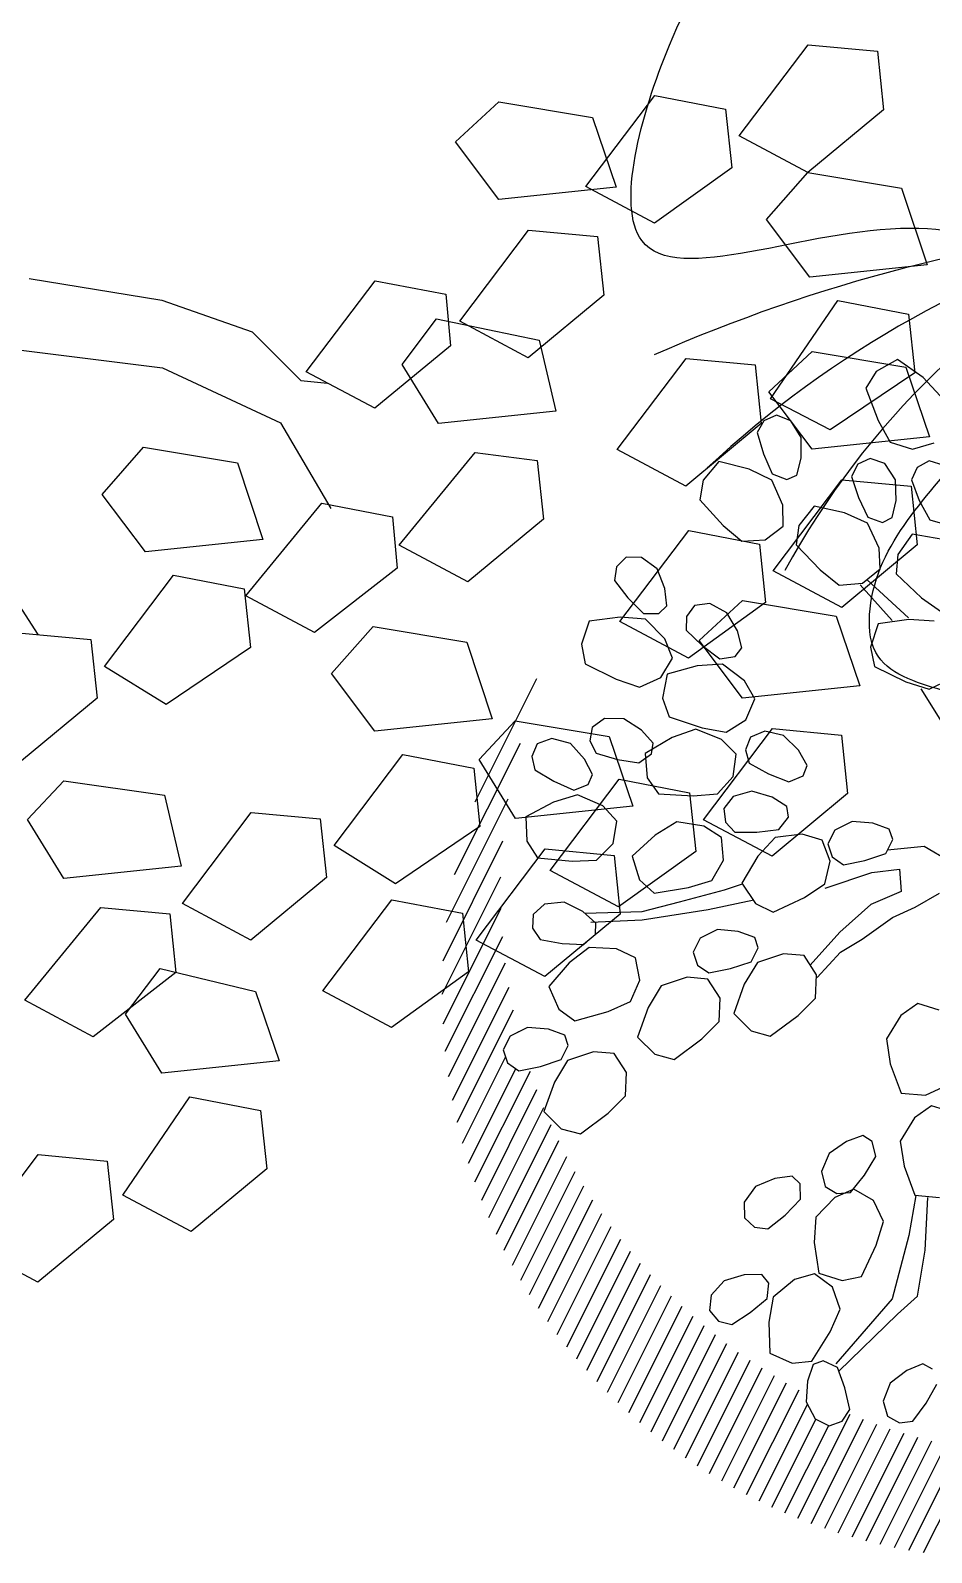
# Model space of a CAD drawing. Extents: x -809667 to 586099, y 3084146 to 3634412.
# Drawn here: x 381330.646 to 381331.822, y 3087217.25 to 3087219.238 of the extents above; entities that cross this region are included whole.
import ezdxf

# ---------------------------------------------------------------- set-up
doc = ezdxf.new("R2010")
doc.units = 0
doc.header["$LTSCALE"] = 0.5
doc.layers.get('0').update_dxf_attribs({"linetype": 'CONTINUOUS'})
doc.layers.add('乔木', color=84, linetype='CONTINUOUS')
doc.layers.add('文字', color=7, linetype='CONTINUOUS')

# ---------------------------------------------------------------- blocks, each defined once
blk = doc.blocks.new('白玉兰')
at = {"color": 0}
for centre, radius, start, end in [((4370.8, -555.9), 4391.8, 172.1708, 190.6677), ((2826.9, 106.7), 2820.8, 182.2544, 209.8868), ((2146.3, 475.3), 2185, 193.3063, 228.4107)]:
    blk.add_arc(centre, radius, start, end, dxfattribs=at)
for points in [[(8.3, 30.7), (154.9, 177.4), (635.1, 33.7), (1394.9, 653.5), (1385.2, -291.2), (1208.5, -641.2), (1003.6, -995.4), (696.9, -939.3), (487.4, -546.3), (129.3, -286.7), (21.9, -48.6), (-3.3, 7.4)], [(36.1, -22.3), (98.6, -219.9), (-250.5, -579.7), (-51.2, -1539.8), (-884.9, -1095.2), (-1113.8, -777), (-1333.5, -431.7), (-1142.2, -185.6), (-696.9, -181.1), (-301.3, 16.9), (-40.5, 2.3), (20.8, -1.2)]]:
    blk.add_open_spline(points, degree=3, knots=[0, 0, 0, 0, 621.989778, 1340.944545, 1869.007736, 2592.427455, 2798.699245, 2915.827596, 3435.261502, 4029.77129, 4212.300518, 4212.300518, 4212.300518, 4212.300518], dxfattribs=at)
blk = doc.blocks.new('紫薇')
at = {"color": 0}
for p, q in [((-21.4, 461), (-5.1, 483.2)), ((-5.1, 483.2), (16.1, 479.2)), ((16.1, 479.2), (29.3, 467.9)), ((101.2, 461.5), (111.7, 470.2)), ((111.7, 470.2), (123.7, 469.1)), ((-30.7, 440.8), (-21.4, 461)), ((29.3, 467.9), (28, 437.4)), ((97.2, 444.8), (101.2, 461.5)), ((123.7, 469.1), (132.7, 461)), ((132.7, 461), (133.3, 441.5)), ((102.9, 427.3), (97.2, 444.8)), ((149.5, 432.7), (172.7, 447.5)), ((172.7, 447.5), (191, 436.1)), ((28, 437.4), (24, 416.1)), ((133.3, 441.5), (131.5, 422.2)), ((133.5, 417.2), (149.5, 432.7)), ((191, 436.1), (199.3, 420.8)), ((24, 416.1), (7.4, 403.9)), ((111.4, 414.4), (102.9, 427.3)), ((131.5, 422.2), (121, 413.5)), ((131.3, 393.1), (133.5, 417.2)), ((199.3, 420.8), (187, 392.8)), ((7.4, 403.9), (-12.5, 403.2)), ((34.5, 399.6), (45.2, 408)), ((45.2, 408), (57.2, 406.6)), ((57.2, 406.6), (65.9, 398.2)), ((121, 413.5), (111.4, 414.4)), ((-14.5, 381.6), (-3.3, 389.5)), ((-3.3, 389.5), (8.6, 387.4)), ((30, 383.1), (34.5, 399.6)), ((65.9, 398.2), (66, 378.7)), ((136.9, 375.6), (131.3, 393.1)), ((187, 392.8), (175.6, 374.5)), ((264, 388.8), (276.9, 393.2)), ((276.9, 393.2), (287.8, 387.8)), ((8.6, 387.4), (16.8, 378.5)), ((16.8, 378.5), (15.9, 359.1)), ((35.2, 365.4), (30, 383.1)), ((66, 378.7), (63.7, 359.5)), ((81.9, 369.5), (105.5, 383.7)), ((105.5, 383.7), (123.5, 371.7)), ((254.3, 374.8), (264, 388.8)), ((293.2, 377), (286.7, 358.6)), ((287.8, 387.8), (293.2, 377)), ((43.3, 352.3), (35.2, 365.4)), ((65.5, 354.4), (81.9, 369.5)), ((123.5, 371.7), (131.4, 356.2)), ((155.7, 369), (136.9, 375.6)), ((175.6, 374.5), (155.7, 369)), ((253.2, 356.4), (254.3, 374.8)), ((15.9, 359.1), (12.5, 340)), ((52.9, 351.1), (43.3, 352.3)), ((63.7, 359.5), (52.9, 351.1)), ((62.6, 330.5), (65.5, 354.4)), ((131.4, 356.2), (118.3, 328.6)), ((256.5, 341.3), (253.2, 356.4)), ((286.7, 358.6), (278.1, 341.3)), ((298.6, 344.6), (325.6, 350)), ((325.6, 350), (338.6, 332.8)), ((12.5, 340), (1.3, 332.2)), ((265.1, 337), (256.5, 341.3)), ((278.1, 341.3), (265.1, 337)), ((267.3, 314.3), (278.1, 335.9)), ((278.1, 335.9), (298.6, 344.6)), ((7.1, 320), (31.4, 332.9)), ((31.4, 332.9), (48.8, 320)), ((67.7, 312.8), (62.6, 330.5)), ((118.3, 328.6), (106.4, 310.5)), ((208.1, 318.7), (219.7, 331.2)), ((219.7, 331.2), (233.1, 333.7)), ((233.1, 333.7), (243, 326.8)), ((243, 326.8), (246.9, 315.4)), ((338.6, 332.8), (340.8, 315.5)), ((48.8, 320), (55.8, 304.1)), ((86.3, 305.7), (67.7, 312.8)), ((106.4, 310.5), (86.3, 305.7)), ((204.4, 300.6), (208.1, 318.7)), ((246.9, 315.4), (237.9, 298.1)), ((266.3, 295.9), (267.3, 314.3)), ((340.8, 315.5), (319.2, 293.8)), ((471.3, 230.6), (385.3, 316.6)), ((55.8, 304.1), (41.2, 277.2)), ((57.6, 263.9), (81.7, 307.4)), ((72.1, 266.3), (89, 305)), ((205.5, 285.2), (204.4, 300.6)), ((237.9, 298.1), (226.9, 282.2)), ((281.4, 283), (266.3, 295.9)), ((213.5, 279.7), (205.5, 285.2)), ((226.9, 282.2), (213.5, 279.7)), ((226.1, 276.8), (247.7, 282.5)), ((247.7, 282.5), (275.2, 284.1)), ((275.2, 284.1), (285.6, 265.2)), ((301.9, 280.8), (281.4, 283)), ((319.2, 293.8), (301.9, 280.8)), ((41.2, 277.2), (28.4, 259.8)), ((212.4, 256.9), (226.1, 276.8)), ((37.1, 253.9), (57.7, 262.3)), ((57.7, 262.3), (84.7, 267.5)), ((84.7, 267.5), (97.5, 250)), ((208.8, 238.9), (212.4, 256.9)), ((285.6, 265.2), (285.3, 247.7)), ((312.1, 244.3), (323.7, 258.6)), ((323.7, 258.6), (339.8, 264.3)), ((339.8, 264.3), (352.8, 260.3)), ((352.8, 260.3), (358.4, 249.6)), ((375.4, 252.7), (389.5, 262.3)), ((389.5, 262.3), (403.2, 261.7)), ((403.2, 261.7), (411.3, 252.8)), ((508.8, 175.5), (417.1, 267.1)), ((97.5, 250), (99.5, 232.7)), ((285.3, 247.7), (260.9, 229.4)), ((305.9, 230.1), (312.1, 244.3)), ((358.4, 249.6), (356.5, 237.6)), ((367.8, 235.9), (375.4, 252.7)), ((411.3, 252.8), (412.5, 240.7)), ((99.5, 232.7), (77.7, 211.3)), ((221.9, 223.9), (208.8, 238.9)), ((260.9, 229.4), (241.9, 218.9)), ((247.9, 214.3), (266.4, 229.8)), ((266.4, 229.8), (288.7, 229.6)), ((288.7, 229.6), (315.6, 223.8)), ((310.3, 221.6), (305.9, 230.1)), ((356.5, 237.6), (340.5, 226.5)), ((365.4, 220.7), (367.8, 235.9)), ((412.5, 240.7), (399.8, 225.9)), ((241.9, 218.9), (221.9, 223.9)), ((323.4, 217.5), (310.3, 221.6)), ((315.6, 223.8), (320.6, 202.8)), ((340.5, 226.5), (323.4, 217.5)), ((371.9, 213.5), (365.4, 220.7)), ((399.8, 225.9), (385.5, 212.9)), ((528.7, 137.8), (442.7, 223.9)), ((77.7, 211.3), (60.3, 198.5)), ((194.8, 200.1), (209.3, 209.1)), ((209.3, 209.1), (222.9, 207.9)), ((222.9, 207.9), (230.7, 198.7)), ((239.6, 197.9), (247.9, 214.3)), ((320.6, 202.8), (315.7, 186.1)), ((365.7, 191.6), (383.6, 207.9)), ((385.5, 212.9), (371.9, 213.5)), ((383.6, 207.9), (405.9, 208.5)), ((405.9, 208.5), (433, 203.9)), ((433, 203.9), (438.9, 183.1)), ((60.3, 198.5), (39.8, 200.9)), ((67.2, 201.1), (57.6, 162.4)), ((186.5, 183.7), (194.8, 200.1)), ((230.7, 198.7), (231.3, 186.6)), ((248.3, 180), (239.6, 197.9)), ((358.1, 174.8), (365.7, 191.6)), ((542.3, 106.5), (458.9, 190)), ((183.4, 168.5), (186.5, 183.7)), ((231.3, 186.6), (218.1, 172.4)), ((266.3, 169.8), (248.3, 180)), ((287.3, 174.9), (266.3, 169.8)), ((315.7, 186.1), (287.3, 174.9)), ((367.5, 157.3), (358.1, 174.8)), ((438.9, 183.1), (434.7, 166.2)), ((189.7, 161.1), (183.4, 168.5)), ((203.3, 159.9), (189.7, 161.1)), ((218.1, 172.4), (203.3, 159.9)), ((221.6, 151.8), (236.8, 162.3)), ((236.8, 162.3), (253.8, 163.3)), ((253.8, 163.3), (265.2, 155.7)), ((434.7, 166.2), (406.7, 153.8)), ((211.7, 140), (221.6, 151.8)), ((265.2, 155.7), (267.6, 143.9)), ((286.8, 146.4), (308.2, 157.6)), ((308.2, 157.6), (329.9, 152.6)), ((329.9, 152.6), (355, 141.2)), ((385.9, 147.9), (367.5, 157.3)), ((406.7, 153.8), (385.9, 147.9)), ((552.4, 78.8), (470.5, 160.7)), ((213.6, 130.5), (211.7, 140)), ((267.6, 143.9), (262.4, 133)), ((275.1, 132.1), (286.8, 146.4)), ((355, 141.2), (355.4, 119.6)), ((559.9, 53.6), (479.1, 134.4)), ((225, 122.9), (213.6, 130.5)), ((244, 126.8), (225, 122.9)), ((262.4, 133), (244, 126.8)), ((279.8, 112.7), (275.1, 132.1)), ((411.8, 108.8), (424.9, 121.7)), ((424.9, 121.7), (441.6, 125.6)), ((441.6, 125.6), (454.1, 120)), ((144.6, 102.1), (161.5, 109.3)), ((161.5, 109.3), (178.4, 106.9)), ((191.6, 102), (206.7, 112.4)), ((206.7, 112.4), (230.4, 117.2)), ((230.4, 117.2), (249.9, 106.4)), ((295.2, 99), (279.8, 112.7)), ((355.4, 119.6), (347, 104.3)), ((404, 95.4), (411.8, 108.8)), ((454.1, 120), (458.5, 108.8)), ((458.5, 108.8), (455.2, 97.1)), ((565.7, 30.2), (485.7, 110.1)), ((132.5, 92.4), (144.6, 102.1)), ((178.4, 106.9), (188.1, 97.2)), ((188.1, 97.2), (188.1, 85.1)), ((190.7, 82.1), (191.6, 102)), ((249.9, 106.4), (270.8, 88.4)), ((316.8, 99.4), (295.2, 99)), ((347, 104.3), (316.8, 99.4)), ((410.5, 106.9), (362.1, 92.4)), ((364.5, 85.1), (408, 97.2)), ((407.5, 86.4), (404, 95.4)), ((455.2, 97.1), (438, 87.9)), ((132.5, 82.7), (132.5, 92.4)), ((142.2, 73.1), (132.5, 82.7)), ((188.1, 85.1), (180.8, 75.5)), ((201.6, 64.6), (190.7, 82.1)), ((270.8, 88.4), (265.1, 67.5)), ((287.2, 87.6), (270.3, 87.6)), ((328.3, 90), (287.2, 87.6)), ((306.5, 75.5), (364.5, 85.1)), ((362.1, 92.4), (328.3, 90)), ((420, 80.9), (407.5, 86.4)), ((438, 87.9), (420, 80.9)), ((570, 8.1), (490.7, 87.5)), ((91.4, 48.9), (108.3, 68.2)), ((108.3, 68.2), (139.8, 75.5)), ((161.5, 73.1), (142.2, 73.1)), ((180.8, 75.5), (161.5, 73.1)), ((265.1, 67.5), (252.8, 55.2)), ((265.4, 70.7), (306.5, 75.5)), ((380.7, 55.3), (393.8, 68.2)), ((393.8, 68.2), (416.4, 76.9)), ((416.4, 76.9), (437.4, 69.5)), ((437.4, 69.5), (461, 55.4)), ((159.1, 61), (134.9, 56.2)), ((134.9, 56.2), (139.8, 36.8)), ((202.6, 61), (159.1, 61)), ((222.5, 58.9), (201.6, 64.6)), ((252.8, 55.2), (222.5, 58.9)), ((287.2, 48.9), (304.1, 56.2)), ((304.1, 56.2), (321, 53.7)), ((321, 53.7), (330.7, 44.1)), ((383.1, 35.6), (380.7, 55.3)), ((461, 55.4), (459, 33.9)), ((573.2, -12.7), (494.4, 66.1)), ((275.1, 39.3), (287.2, 48.9)), ((330.7, 44.1), (330.7, 32)), ((575.4, -32.6), (497, 45.8)), ((139.8, 36.8), (168.8, 34.4)), ((168.8, 34.4), (202.6, 19.9)), ((275.1, 29.6), (275.1, 39.3)), ((284.8, 19.9), (275.1, 29.6)), ((330.7, 32), (323.4, 22.3)), ((396.9, 20.2), (383.1, 35.6)), ((459, 33.9), (448.9, 19.6)), ((473.3, 19.9), (490.2, 27.2)), ((490.2, 27.2), (507.1, 24.8)), ((132.5, 19.9), (108.3, 24.8)), ((154.3, 17.5), (132.5, 19.9)), ((185.7, 7.9), (154.3, 17.5)), ((202.6, 19.9), (236.4, 0.6)), ((238.9, 10.3), (255.8, 17.5)), ((255.8, 17.5), (279.9, 17.5)), ((279.9, 17.5), (296.9, 3)), ((304.1, 19.9), (284.8, 19.9)), ((323.4, 22.3), (304.1, 19.9)), ((321, -1.8), (325.9, 17.5)), ((325.9, 17.5), (342.8, 24.8)), ((342.8, 24.8), (367, 24.8)), ((367, 24.8), (383.9, 10.3)), ((418.4, 18.1), (396.9, 20.2)), ((448.9, 19.6), (418.4, 18.1)), ((461.2, 10.3), (473.3, 19.9)), ((499.2, 25.9), (498.8, 26.3)), ((507.1, 24.8), (516.8, 15.1)), ((516.8, 15.1), (516.8, 3)), ((207.4, 3), (185.7, 7.9)), ((234, -11.5), (207.4, 3)), ((234, -9.1), (238.9, 10.3)), ((296.9, 3), (313.8, -18.7)), ((383.9, 10.3), (400.8, -11.5)), ((461.2, 0.6), (461.2, 10.3)), ((470.9, -9.1), (461.2, 0.6)), ((516.8, 3), (509.6, -6.6)), ((576.7, -51.6), (516.8, 8.3)), ((241.3, -28.4), (234, -9.1)), ((328.3, -21.1), (321, -1.8)), ((400.8, -11.5), (391.1, -30.8)), ((425, -18.7), (441.9, -11.5)), ((441.9, -11.5), (466.1, -11.5)), ((466.1, -11.5), (483, -26)), ((490.2, -9.1), (470.9, -9.1)), ((509.6, -6.6), (490.2, -9.1)), ((577.3, -87.5), (500, -10.2)), ((577.3, -69.9), (511.5, -4.1)), ((313.8, -18.7), (304.1, -38)), ((347.6, -30.8), (328.3, -21.1)), ((420.1, -38), (425, -18.7)), ((483, -26), (499.9, -47.7)), ((260.6, -38), (241.3, -28.4)), ((289.6, -47.7), (260.6, -38)), ((304.1, -38), (289.6, -47.7)), ((376.6, -40.5), (347.6, -30.8)), ((391.1, -30.8), (376.6, -40.5)), ((427.4, -57.4), (420.1, -38)), ((576.6, -104.5), (499.6, -27.5)), ((499.9, -47.7), (490.2, -67)), ((575.5, -121), (498.7, -44.3)), ((141.1, -73), (157.2, -61.4)), ((157.2, -61.4), (174.8, -66.7)), ((174.8, -66.7), (193.3, -82.2)), ((446.7, -67), (427.4, -57.4)), ((475.7, -76.7), (446.7, -67)), ((490.2, -67), (475.7, -76.7)), ((573.8, -137.1), (497.3, -60.6)), ((571.7, -152.6), (495.4, -76.3)), ((193.3, -82.2), (197, -104.2)), ((569.1, -167.7), (493.1, -91.7)), ((197, -104.2), (196, -131.7)), ((566.2, -182.5), (490.3, -106.6)), ((196, -131.7), (176.1, -140.3)), ((562.9, -196.8), (487.2, -121.1)), ((176.1, -140.3), (158.8, -138.4)), ((559.2, -210.9), (483.7, -135.3)), ((158, -162.4), (174.1, -150.7)), ((174.1, -150.7), (191.7, -156)), ((191.7, -156), (210.2, -171.6)), ((233.6, -164.1), (239.8, -156.7)), ((239.8, -156.7), (255.3, -157)), ((255.3, -157), (272.9, -162.3)), ((555.2, -224.5), (479.8, -149.2)), ((210.2, -171.6), (213.9, -193.6)), ((234.8, -177.7), (233.6, -164.1)), ((272.9, -162.3), (284.3, -175.1)), ((305.8, -179.5), (310.3, -170.9)), ((310.3, -170.9), (325.4, -168)), ((325.4, -168), (343.8, -169.4)), ((343.8, -169.4), (357.7, -179.4)), ((550.9, -237.9), (475.7, -162.7)), ((249.6, -190.1), (234.8, -177.7)), ((284.3, -175.1), (285.5, -188.7)), ((309.8, -192.5), (305.8, -179.5)), ((357.7, -179.4), (361.7, -192.5)), ((546.3, -250.9), (471.2, -175.9)), ((213.9, -193.6), (212.9, -221.1)), ((249, -213.9), (262.3, -199)), ((266, -200.7), (249.6, -190.1)), ((262.3, -199), (280.6, -200.5)), ((277.8, -197.9), (266, -200.7)), ((285.5, -188.7), (277.8, -197.9)), ((280.6, -200.5), (302, -211.7)), ((327, -201.5), (309.8, -192.5)), ((361.7, -192.5), (356.1, -203.1)), ((541.3, -263.7), (466.4, -188.8)), ((246.4, -234.4), (249, -213.9)), ((302, -211.7), (310.3, -232.4)), ((345.2, -208.3), (327, -201.5)), ((356.1, -203.1), (345.2, -208.3)), ((530.6, -288.4), (456, -213.7)), ((536.1, -276.2), (461.3, -201.4)), ((212.9, -221.1), (193, -229.7)), ((219.5, -269.9), (202.6, -226.4)), ((212.3, -221.6), (229.2, -253)), ((524.9, -300.3), (450.4, -225.8)), ((259.1, -251.9), (246.4, -234.4)), ((310.3, -232.4), (315.1, -259.5)), ((363.1, -244.8), (377.9, -240.2)), ((377.9, -240.2), (396.3, -239.5)), ((396.3, -239.5), (411.2, -247.9)), ((518.9, -312), (444.5, -237.6)), ((229.2, -253), (260.6, -301.3)), ((280.3, -274), (259.1, -251.9)), ((359.6, -253.8), (363.1, -244.8)), ((365.2, -266.3), (359.6, -253.8)), ((411.2, -247.9), (416.7, -260.4)), ((512.6, -323.4), (438.4, -249.1)), ((315.1, -259.5), (297.6, -272.1)), ((307.4, -275), (318.8, -258.8)), ((318.8, -258.8), (337.2, -258.1)), ((337.2, -258.1), (359.8, -266.8)), ((359.8, -266.8), (370.3, -286.5)), ((383.2, -273.3), (365.2, -266.3)), ((416.7, -260.4), (412.3, -271.7)), ((506.1, -334.6), (432, -260.4)), ((238.9, -306.2), (219.5, -269.9)), ((297.6, -272.1), (280.3, -274)), ((307.1, -295.7), (307.4, -275)), ((402.1, -278.1), (383.2, -273.3)), ((412.3, -271.7), (402.1, -278.1)), ((499.4, -345.5), (425.3, -271.4)), ((370.3, -286.5), (378.2, -312.8)), ((485.2, -366.6), (411.4, -292.8)), ((492.4, -356.2), (418.5, -282.2)), ((260.6, -315.8), (238.9, -306.2)), ((260.6, -301.3), (325.9, -340)), ((321.7, -311.7), (307.1, -295.7)), ((477.7, -376.9), (404, -303.2)), ((325.9, -347.2), (260.6, -315.8)), ((345.2, -331.1), (321.7, -311.7)), ((378.2, -312.8), (362.2, -327.4)), ((470, -386.9), (396.5, -313.3)), ((325.7, -343.5), (335.6, -334)), ((335.6, -334), (345.2, -334.3)), ((362.2, -327.4), (345.2, -331.1)), ((345.2, -334.3), (354.6, -346.6)), ((454, -406.2), (380.6, -332.8)), ((462.1, -396.6), (388.7, -323.1)), ((325.2, -362.8), (325.7, -343.5)), ((354.6, -346.6), (361.4, -363.7)), ((445.7, -415.5), (372.4, -342.2)), ((437.1, -424.6), (363.9, -351.5)), ((246.6, -371.5), (253.1, -364.4)), ((253.1, -364.4), (268.5, -365.4)), ((268.5, -365.4), (285.9, -371.4)), ((285.9, -371.4), (296.8, -384.6)), ((327.1, -382.2), (325.2, -362.8)), ((361.4, -363.7), (358.6, -380.5)), ((428.3, -433.5), (361, -366.2)), ((261.5, -398.2), (247.2, -385.2)), ((296.8, -384.6), (297.4, -398.2)), ((336.6, -389.7), (327.1, -382.2)), ((400.6, -458.8), (327.9, -386.1)), ((358.6, -380.5), (348.7, -390)), ((419.3, -442.2), (358.1, -381)), ((277.4, -409.4), (261.5, -398.2)), ((297.4, -398.2), (289.3, -407.2)), ((381, -474.6), (308.5, -402.1)), ((390.9, -466.8), (318.3, -394.2)), ((348.7, -390), (336.6, -389.7)), ((410, -450.6), (349, -389.6)), ((289.3, -407.2), (277.4, -409.4)), ((370.9, -482.1), (298.5, -409.7)), ((349.9, -496.5), (277.7, -424.4)), ((360.5, -489.4), (288.2, -417.2)), ((328, -510), (256.1, -438)), ((339.1, -503.4), (267, -431.3)), ((305.1, -522.4), (233.4, -450.8)), ((316.7, -516.3), (244.9, -444.5))]:
    blk.add_line(p, q, dxfattribs=at)
blk = doc.blocks.new('幌伞枫')
at = {"layer": '乔木', "color": 0}
for p, q in [((122.6, 965.9), (144.7, 1032)), ((144.7, 1032), (203.4, 1024.6)), ((203.4, 1024.6), (247.4, 936.5)), ((247.4, 936.5), (284.1, 1024.6)), ((284.1, 1024.6), (364.9, 1032)), ((364.9, 1032), (350.2, 914.5)), ((379.5, 936.5), (408.9, 1002.6)), ((408.9, 1002.6), (467.6, 995.3)), ((460.3, 987.9), (533.7, 995.3)), ((467.6, 995.3), (504.3, 899.8)), ((533.7, 995.3), (519, 877.8)), ((423.6, 899.8), (460.3, 987.9)), ((196, 877.8), (122.6, 965.9)), ((555.7, 899.8), (577.7, 965.9)), ((577.7, 965.9), (636.5, 958.6)), ((636.5, 958.6), (680.5, 870.5)), ((247.4, 936.5), (196, 877.8)), ((284.1, 885.2), (247.4, 936.5)), ((460.3, 848.5), (379.5, 936.5)), ((350.2, 914.5), (284.1, 885.2)), ((453, 848.5), (423.6, 899.8)), ((504.3, 899.8), (460.3, 848.5)), ((629.1, 811.8), (555.7, 899.8)), ((519, 877.8), (453, 848.5)), ((137.3, 804.4), (166.7, 870.5)), ((166.7, 870.5), (225.4, 863.1)), ((225.4, 863.1), (262.1, 775.1)), ((680.5, 870.5), (629.1, 811.8)), ((651.1, 775.1), (687.8, 863.1)), ((687.8, 863.1), (761.3, 870.5)), ((761.3, 870.5), (746.6, 753)), ((401.6, 775.1), (423.6, 841.1)), ((423.6, 841.1), (482.3, 833.8)), ((783.3, 775.1), (805.3, 841.1)), ((805.3, 841.1), (864, 833.8)), ((482.3, 833.8), (526.4, 745.7)), ((864, 833.8), (908.1, 745.7)), ((210.7, 716.3), (137.3, 804.4)), ((570.4, 738.4), (599.8, 804.4)), ((599.8, 804.4), (658.5, 797.1)), ((658.5, 797.1), (695.2, 709)), ((262.1, 775.1), (210.7, 716.3)), ((475, 687), (401.6, 775.1)), ((680.5, 723.7), (651.1, 775.1)), ((856.7, 687), (783.3, 775.1)), ((746.6, 753), (680.5, 723.7)), ((108, 650.3), (144.7, 738.4)), ((144.7, 738.4), (218.1, 745.7)), ((218.1, 745.7), (203.4, 628.2)), ((526.4, 745.7), (475, 687)), ((643.8, 650.3), (570.4, 738.4)), ((908.1, 745.7), (856.7, 687)), ((240.1, 650.3), (262.1, 716.3)), ((262.1, 716.3), (320.8, 709)), ((320.8, 709), (364.9, 620.9)), ((695.2, 709), (643.8, 650.3)), ((798, 613.6), (827.3, 679.6)), ((827.3, 679.6), (886, 672.3)), ((886, 672.3), (922.7, 584.2)), ((137.3, 598.9), (108, 650.3)), ((313.5, 562.2), (240.1, 650.3)), ((203.4, 628.2), (137.3, 598.9)), ((306.1, 540.2), (350.2, 635.6)), ((350.2, 635.6), (423.6, 635.6)), ((423.6, 635.6), (408.9, 518.1)), ((364.9, 620.9), (313.5, 562.2)), ((717.2, 525.5), (753.9, 613.6)), ((753.9, 613.6), (827.3, 620.9)), ((871.4, 525.5), (798, 613.6)), ((827.3, 620.9), (812.6, 503.5)), ((445.6, 547.5), (467.6, 606.2)), ((467.6, 606.2), (526.4, 598.9)), ((526.4, 598.9), (570.4, 510.8)), ((849.3, 525.5), (871.4, 591.5)), ((871.4, 591.5), (930.1, 584.2)), ((922.7, 584.2), (871.4, 525.5)), ((930.1, 584.2), (974.1, 496.1)), ((254.8, 488.8), (284.1, 554.8)), ((284.1, 554.8), (335.5, 547.5)), ((342.8, 496.1), (306.1, 540.2)), ((335.5, 547.5), (379.5, 459.4)), ((519, 452.1), (445.6, 547.5)), ((746.6, 481.4), (717.2, 525.5)), ((922.7, 437.4), (849.3, 525.5)), ((408.9, 518.1), (342.8, 496.1)), ((570.4, 510.8), (519, 452.1)), ((592.4, 408), (629.1, 496.1)), ((629.1, 496.1), (709.9, 503.5)), ((709.9, 503.5), (695.2, 386)), ((812.6, 503.5), (746.6, 481.4)), ((974.1, 496.1), (922.7, 437.4)), ((328.2, 400.7), (254.8, 488.8)), ((724.5, 408), (753.9, 474.1)), ((753.9, 474.1), (812.6, 466.8)), ((379.5, 459.4), (328.2, 400.7)), ((812.6, 466.8), (849.3, 371.3)), ((460.3, 386), (489.7, 452.1)), ((489.7, 452.1), (541, 444.7)), ((541, 444.7), (585.1, 349.3)), ((864, 364), (893.4, 430.1)), ((893.4, 430.1), (952.1, 422.7)), ((335.5, 393.4), (344, 418.8)), ((952.1, 422.7), (988.8, 334.6)), ((629.1, 356.7), (592.4, 408)), ((798, 320), (724.5, 408)), ((276.8, 356.7), (335.5, 393.4)), ((372.2, 364), (467.6, 393.4)), ((533.7, 290.6), (460.3, 386)), ((695.2, 386), (629.1, 356.7)), ((849.3, 371.3), (798, 320)), ((225.4, 275.9), (276.8, 356.7)), ((291.5, 261.2), (372.2, 364)), ((937.4, 275.9), (864, 364)), ((585.1, 349.3), (533.7, 290.6)), ((988.8, 334.6), (937.4, 275.9)), ((364.9, 224.5), (401.6, 312.6)), ((401.6, 312.6), (482.3, 320)), ((482.3, 320), (467.6, 202.5)), ((746.6, 246.5), (768.6, 312.6)), ((768.6, 312.6), (827.3, 305.3)), ((497, 224.5), (526.4, 290.6)), ((526.4, 290.6), (585.1, 283.3)), ((827.3, 305.3), (871.4, 217.2)), ((174, 151.1), (225.4, 275.9)), ((585.1, 283.3), (621.8, 187.8)), ((240.1, 121.8), (291.5, 261.2)), ((820, 158.5), (746.6, 246.5)), ((401.6, 173.1), (364.9, 224.5)), ((570.4, 136.4), (497, 224.5)), ((871.4, 217.2), (820, 158.5)), ((922.7, 209.8), (996.1, 217.2)), ((996.1, 217.2), (981.5, 99.7)), ((467.6, 202.5), (401.6, 173.1)), ((878.7, 121.8), (922.7, 209.8)), ((621.8, 187.8), (570.4, 136.4)), ((1010.8, 121.8), (1040.2, 187.8)), ((1040.2, 187.8), (1098.9, 180.5)), ((1098.9, 180.5), (1143, 92.4)), ((673.2, 70.4), (709.9, 165.8)), ((709.9, 165.8), (783.3, 165.8)), ((783.3, 165.8), (768.6, 48.4)), ((805.3, 77.7), (827.3, 143.8)), ((827.3, 143.8), (886, 136.4)), ((519, 63), (541, 129.1)), ((541, 129.1), (599.8, 121.8)), ((886, 136.4), (930.1, 41)), ((599.8, 121.8), (643.8, 33.7)), ((915.4, 77.7), (878.7, 121.8)), ((1091.6, 33.7), (1010.8, 121.8)), ((981.5, 99.7), (915.4, 77.7)), ((1143, 92.4), (1091.6, 33.7)), ((318.1, 4.2), (524.2, 78.5)), ((878.7, -17.7), (805.3, 77.7)), ((702.5, 26.3), (673.2, 70.4)), ((768.6, 48.4), (702.5, 26.3)), ((930.1, 41), (878.7, -17.7)), ((1032.8, -39.7), (1054.9, 26.3)), ((1054.9, 26.3), (1113.6, 19)), ((1113.6, 19), (1157.6, -69.1)), ((1106.3, -127.8), (1032.8, -39.7)), ((1157.6, -69.1), (1106.3, -127.8))]:
    blk.add_line(p, q, dxfattribs=at)
blk = doc.blocks.new('123123')
at = {"layer": '文字', "color": 8}
for name, p, xscale, yscale, zscale, rotation in [('幌伞枫', (382047.5116, 3087271.3896), 0.001300000000000001, 0.001300000000000001, 0.001300000000000001, 283.1089006423777), ('白玉兰', (382049.2142, 3087271.2918), 0.000488079804927111, 0.000488079804927111, 0.04880798235096967, 283.1089006423777), ('紫薇', (382049.1058, 3087270.4271), -0.00148055020779717, 0.00148055020779717, 0.00148055020779717, 18.39408185160881)]:
    blk.add_blockref(name, p, dxfattribs=dict(at, xscale=xscale, yscale=yscale, zscale=zscale, rotation=rotation))

msp = doc.modelspace()

# ---------------------------------------------------------------- block references
at = {"layer": '文字'}
msp.add_blockref('123123', (-717.1099, -52.3003), dxfattribs=at)

doc.saveas('drawing.dxf')
